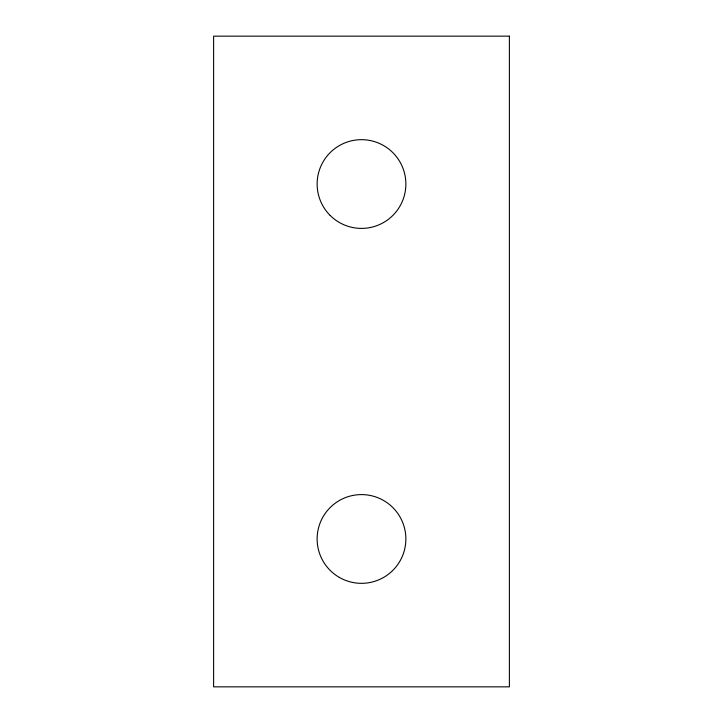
<?xml version="1.0" encoding="UTF-8"?>
<svg xmlns="http://www.w3.org/2000/svg" width="723" height="723" viewBox="0 0 723 723"><rect width="100%" height="100%" fill="white"/><g stroke="black" fill="none" stroke-linecap="round" stroke-linejoin="round"><path stroke-width="1.08" d="M509.39 36.15L213.61 36.15L213.61 686.85L509.39 686.85L509.39 36.15M330.131 215.409A44.365 44.365 0 0 0 404.356 195.517A44.365 44.365 0 0 0 350.013 141.184A44.365 44.365 0 0 0 330.131 215.409M339.313 577.388A44.365 44.365 0 0 0 405.865 538.96A44.365 44.365 0 0 0 339.313 500.542A44.365 44.365 0 0 0 339.313 577.388"/></g></svg>
